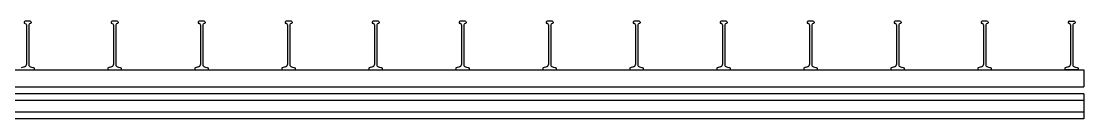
# Model space of a CAD drawing. Header units: millimetres. Extents: x 8733 to 14895, y -778 to 2763.
# Drawn here: x 11841 to 14895, y -778 to -498 of the extents above; entities that cross this region are included whole.
import ezdxf

# ---------------------------------------------------------------- set-up
doc = ezdxf.new("R2010")
doc.units = ezdxf.units.MM
doc.layers.add('HALFEN', color=2, linetype='CONTINUOUS')

msp = doc.modelspace()

# ---------------------------------------------------------------- linework, layer by layer
at = {"layer": 'HALFEN'}
for p, q in [((11849.5, -500.8), (11849.5, -502.7)), ((11853, -504.4), (11850.3, -503.6)), ((11866.5, -497.8), (11852.5, -497.8)), ((11856, -508.2), (11856, -622.5)), ((11863.1, -508.2), (11863.1, -622.5)), ((11866.1, -504.4), (11868.8, -503.6)), ((11869.5, -500.8), (11869.5, -502.7)), ((12099.5, -500.8), (12099.5, -502.7)), ((12103, -504.4), (12100.3, -503.6)), ((12116.5, -497.8), (12102.5, -497.8)), ((12106, -508.2), (12106, -622.5)), ((12113.1, -508.2), (12113.1, -622.5)), ((12116.1, -504.4), (12118.8, -503.6)), ((12119.5, -500.8), (12119.5, -502.7)), ((12349.5, -500.8), (12349.5, -502.7)), ((12353, -504.4), (12350.3, -503.6)), ((12366.5, -497.8), (12352.5, -497.8)), ((12356, -508.2), (12356, -622.5)), ((12363.1, -508.2), (12363.1, -622.5)), ((12366.1, -504.4), (12368.8, -503.6)), ((12369.5, -500.8), (12369.5, -502.7)), ((12599.5, -500.8), (12599.5, -502.7)), ((12603, -504.4), (12600.3, -503.6)), ((12616.5, -497.8), (12602.5, -497.8)), ((12606, -508.2), (12606, -622.5)), ((12613.1, -508.2), (12613.1, -622.5)), ((12616.1, -504.4), (12618.8, -503.6)), ((12619.5, -500.8), (12619.5, -502.7)), ((12849.5, -500.8), (12849.5, -502.7)), ((12853, -504.4), (12850.3, -503.6)), ((12866.5, -497.8), (12852.5, -497.8)), ((12856, -508.2), (12856, -622.5)), ((12863.1, -508.2), (12863.1, -622.5)), ((12866.1, -504.4), (12868.8, -503.6)), ((12869.5, -500.8), (12869.5, -502.7)), ((13099.5, -500.8), (13099.5, -502.7)), ((13103, -504.4), (13100.3, -503.6)), ((13116.5, -497.8), (13102.5, -497.8)), ((13106, -508.2), (13106, -622.5)), ((13113.1, -508.2), (13113.1, -622.5)), ((13116.1, -504.4), (13118.8, -503.6)), ((13119.5, -500.8), (13119.5, -502.7)), ((13349.5, -500.8), (13349.5, -502.7)), ((13353, -504.4), (13350.3, -503.6)), ((13366.5, -497.8), (13352.5, -497.8)), ((13356, -508.2), (13356, -622.5)), ((13363.1, -508.2), (13363.1, -622.5)), ((13366.1, -504.4), (13368.8, -503.6)), ((13369.5, -500.8), (13369.5, -502.7)), ((13599.5, -500.8), (13599.5, -502.7)), ((13603, -504.4), (13600.3, -503.6)), ((13616.5, -497.8), (13602.5, -497.8)), ((13606, -508.2), (13606, -622.5)), ((13613.1, -508.2), (13613.1, -622.5)), ((13616.1, -504.4), (13618.8, -503.6)), ((13619.5, -500.8), (13619.5, -502.7)), ((13849.5, -500.8), (13849.5, -502.7)), ((13853, -504.4), (13850.3, -503.6)), ((13866.5, -497.8), (13852.5, -497.8)), ((13856, -508.2), (13856, -622.5)), ((13863.1, -508.2), (13863.1, -622.5)), ((13866.1, -504.4), (13868.8, -503.6)), ((13869.5, -500.8), (13869.5, -502.7)), ((14099.5, -500.8), (14099.5, -502.7)), ((14103, -504.4), (14100.3, -503.6)), ((14116.5, -497.8), (14102.5, -497.8)), ((14106, -508.2), (14106, -622.5)), ((14113.1, -508.2), (14113.1, -622.5)), ((14116.1, -504.4), (14118.8, -503.6)), ((14119.5, -500.8), (14119.5, -502.7)), ((14349.5, -500.8), (14349.5, -502.7)), ((14353, -504.4), (14350.3, -503.6)), ((14366.5, -497.8), (14352.5, -497.8)), ((14356, -508.2), (14356, -622.5)), ((14363.1, -508.2), (14363.1, -622.5)), ((14366.1, -504.4), (14368.8, -503.6)), ((14369.5, -500.8), (14369.5, -502.7)), ((14599.5, -500.8), (14599.5, -502.7)), ((14603, -504.4), (14600.3, -503.6)), ((14616.5, -497.8), (14602.5, -497.8)), ((14606, -508.2), (14606, -622.5)), ((14613.1, -508.2), (14613.1, -622.5)), ((14616.1, -504.4), (14618.8, -503.6)), ((14619.5, -500.8), (14619.5, -502.7)), ((14849.5, -500.8), (14849.5, -502.7)), ((14853, -504.4), (14850.3, -503.6)), ((14852.5, -497.8), (14866.5, -497.8)), ((14856, -508.2), (14856, -622.5)), ((14863.1, -508.2), (14863.1, -622.5)), ((14866.1, -504.4), (14868.8, -503.6)), ((14869.5, -500.8), (14869.5, -502.7)), ((8824.5, -637.8), (14894.5, -637.8)), ((11850.8, -629.3), (11841.3, -631.9)), ((11868.3, -629.3), (11877.8, -631.9)), ((11878.5, -632.8), (11878.5, -637.8)), ((12090.5, -632.8), (12090.5, -637.8)), ((12100.8, -629.3), (12091.3, -631.9)), ((12118.3, -629.3), (12127.8, -631.9)), ((12128.5, -632.8), (12128.5, -637.8)), ((12340.5, -632.8), (12340.5, -637.8)), ((12350.8, -629.3), (12341.3, -631.9)), ((12368.3, -629.3), (12377.8, -631.9)), ((12378.5, -632.8), (12378.5, -637.8)), ((12590.5, -632.8), (12590.5, -637.8)), ((12600.8, -629.3), (12591.3, -631.9)), ((12618.3, -629.3), (12627.8, -631.9)), ((12628.5, -632.8), (12628.5, -637.8)), ((12840.5, -632.8), (12840.5, -637.8)), ((12850.8, -629.3), (12841.3, -631.9)), ((12868.3, -629.3), (12877.8, -631.9)), ((12878.5, -632.8), (12878.5, -637.8)), ((13090.5, -632.8), (13090.5, -637.8)), ((13100.8, -629.3), (13091.3, -631.9)), ((13118.3, -629.3), (13127.8, -631.9)), ((13128.5, -632.8), (13128.5, -637.8)), ((13340.5, -632.8), (13340.5, -637.8)), ((13350.8, -629.3), (13341.3, -631.9)), ((13368.3, -629.3), (13377.8, -631.9)), ((13378.5, -632.8), (13378.5, -637.8)), ((13590.5, -632.8), (13590.5, -637.8)), ((13600.8, -629.3), (13591.3, -631.9)), ((13618.3, -629.3), (13627.8, -631.9)), ((13628.5, -632.8), (13628.5, -637.8)), ((13840.5, -632.8), (13840.5, -637.8)), ((13850.8, -629.3), (13841.3, -631.9)), ((13868.3, -629.3), (13877.8, -631.9)), ((13878.5, -632.8), (13878.5, -637.8)), ((14090.5, -632.8), (14090.5, -637.8)), ((14100.8, -629.3), (14091.3, -631.9)), ((14118.3, -629.3), (14127.8, -631.9)), ((14128.5, -632.8), (14128.5, -637.8)), ((14340.5, -632.8), (14340.5, -637.8)), ((14350.8, -629.3), (14341.3, -631.9)), ((14368.3, -629.3), (14377.8, -631.9)), ((14378.5, -632.8), (14378.5, -637.8)), ((14590.5, -632.8), (14590.5, -637.8)), ((14600.8, -629.3), (14591.3, -631.9)), ((14618.3, -629.3), (14627.8, -631.9)), ((14628.5, -632.8), (14628.5, -637.8)), ((14840.5, -632.8), (14840.5, -637.8)), ((14878.5, -637.8), (14840.5, -637.8)), ((14850.8, -629.3), (14841.3, -631.9)), ((14859.5, -637.8), (14843.5, -637.8)), ((14859.5, -637.8), (14875.5, -637.8)), ((14868.3, -629.3), (14877.8, -631.9)), ((14878.5, -632.8), (14878.5, -637.8)), ((14894.5, -637.8), (14894.5, -686.3)), ((8824.5, -686.3), (14894.5, -686.3)), ((14894.5, -706.3), (8824.5, -706.3)), ((14894.5, -725.8), (8824.5, -725.8)), ((14894.5, -706.3), (14894.5, -778.3)), ((14894.5, -758.8), (8824.5, -758.8)), ((14894.5, -778.3), (8824.5, -778.3))]:
    msp.add_line(p, q, dxfattribs=at)
for centre, radius, start, end in [((11852.5, -500.8), 3, 90, 180), ((11850.5, -502.7), 1, 180, 255), ((11852, -508.2), 4, 0, 75), ((11867.1, -508.2), 4, 105, 180), ((11866.5, -500.8), 3, 0, 90), ((11868.5, -502.7), 1, 285, 0), ((12102.5, -500.8), 3, 90, 180), ((12100.5, -502.7), 1, 180, 255), ((12102, -508.2), 4, 0, 75), ((12117.1, -508.2), 4, 105, 180), ((12116.5, -500.8), 3, 0, 90), ((12118.5, -502.7), 1, 285, 0), ((12352.5, -500.8), 3, 90, 180), ((12350.5, -502.7), 1, 180, 255), ((12352, -508.2), 4, 0, 75), ((12367.1, -508.2), 4, 105, 180), ((12366.5, -500.8), 3, 0, 90), ((12368.5, -502.7), 1, 285, 0), ((12602.5, -500.8), 3, 90, 180), ((12600.5, -502.7), 1, 180, 255), ((12602, -508.2), 4, 0, 75), ((12617.1, -508.2), 4, 105, 180), ((12616.5, -500.8), 3, 0, 90), ((12618.5, -502.7), 1, 285, 0), ((12852.5, -500.8), 3, 90, 180), ((12850.5, -502.7), 1, 180, 255), ((12852, -508.2), 4, 0, 75), ((12867.1, -508.2), 4, 105, 180), ((12866.5, -500.8), 3, 0, 90), ((12868.5, -502.7), 1, 285, 0), ((13102.5, -500.8), 3, 90, 180), ((13100.5, -502.7), 1, 180, 255), ((13102, -508.2), 4, 0, 75), ((13117.1, -508.2), 4, 105, 180), ((13116.5, -500.8), 3, 0, 90), ((13118.5, -502.7), 1, 285, 0), ((13352.5, -500.8), 3, 90, 180), ((13350.5, -502.7), 1, 180, 255), ((13352, -508.2), 4, 0, 75), ((13367.1, -508.2), 4, 105, 180), ((13366.5, -500.8), 3, 0, 90), ((13368.5, -502.7), 1, 285, 0), ((13602.5, -500.8), 3, 90, 180), ((13600.5, -502.7), 1, 180, 255), ((13602, -508.2), 4, 0, 75), ((13617.1, -508.2), 4, 105, 180), ((13616.5, -500.8), 3, 0, 90), ((13618.5, -502.7), 1, 285, 0), ((13852.5, -500.8), 3, 90, 180), ((13850.5, -502.7), 1, 180, 255), ((13852, -508.2), 4, 0, 75), ((13867.1, -508.2), 4, 105, 180), ((13866.5, -500.8), 3, 0, 90), ((13868.5, -502.7), 1, 285, 0), ((14102.5, -500.8), 3, 90, 180), ((14100.5, -502.7), 1, 180, 255), ((14102, -508.2), 4, 0, 75), ((14117.1, -508.2), 4, 105, 180), ((14116.5, -500.8), 3, 0, 90), ((14118.5, -502.7), 1, 285, 0), ((14352.5, -500.8), 3, 90, 180), ((14350.5, -502.7), 1, 180, 255), ((14352, -508.2), 4, 0, 75), ((14367.1, -508.2), 4, 105, 180), ((14366.5, -500.8), 3, 0, 90), ((14368.5, -502.7), 1, 285, 0), ((14602.5, -500.8), 3, 90, 180), ((14600.5, -502.7), 1, 180, 255), ((14602, -508.2), 4, 0, 75), ((14617.1, -508.2), 4, 105, 180), ((14616.5, -500.8), 3, 0, 90), ((14618.5, -502.7), 1, 285, 0), ((14852.5, -500.8), 3, 90, 180), ((14850.5, -502.7), 1, 180, 255), ((14852, -508.2), 4, 0, 75), ((14867.1, -508.2), 4, 105, 180), ((14866.5, -500.8), 3, 0, 90), ((14868.5, -502.7), 1, 285, 0), ((11849, -622.5), 7, 285, 0), ((11870.1, -622.5), 7, 180, 255), ((11877.5, -632.8), 1, 0, 75), ((12091.5, -632.8), 1, 105, 180), ((12099, -622.5), 7, 285, 0), ((12120.1, -622.5), 7, 180, 255), ((12127.5, -632.8), 1, 0, 75), ((12341.5, -632.8), 1, 105, 180), ((12349, -622.5), 7, 285, 0), ((12370.1, -622.5), 7, 180, 255), ((12377.5, -632.8), 1, 0, 75), ((12591.5, -632.8), 1, 105, 180), ((12599, -622.5), 7, 285, 0), ((12620.1, -622.5), 7, 180, 255), ((12627.5, -632.8), 1, 0, 75), ((12841.5, -632.8), 1, 105, 180), ((12849, -622.5), 7, 285, 0), ((12870.1, -622.5), 7, 180, 255), ((12877.5, -632.8), 1, 0, 75), ((13091.5, -632.8), 1, 105, 180), ((13099, -622.5), 7, 285, 0), ((13120.1, -622.5), 7, 180, 255), ((13127.5, -632.8), 1, 0, 75), ((13341.5, -632.8), 1, 105, 180), ((13349, -622.5), 7, 285, 0), ((13370.1, -622.5), 7, 180, 255), ((13377.5, -632.8), 1, 0, 75), ((13591.5, -632.8), 1, 105, 180), ((13599, -622.5), 7, 285, 0), ((13620.1, -622.5), 7, 180, 255), ((13627.5, -632.8), 1, 0, 75), ((13841.5, -632.8), 1, 105, 180), ((13849, -622.5), 7, 285, 0), ((13870.1, -622.5), 7, 180, 255), ((13877.5, -632.8), 1, 0, 75), ((14091.5, -632.8), 1, 105, 180), ((14099, -622.5), 7, 285, 0), ((14120.1, -622.5), 7, 180, 255), ((14127.5, -632.8), 1, 0, 75), ((14341.5, -632.8), 1, 105, 180), ((14349, -622.5), 7, 285, 0), ((14370.1, -622.5), 7, 180, 255), ((14377.5, -632.8), 1, 0, 75), ((14591.5, -632.8), 1, 105, 180), ((14599, -622.5), 7, 285, 0), ((14620.1, -622.5), 7, 180, 255), ((14627.5, -632.8), 1, 0, 75), ((14841.5, -632.8), 1, 105, 180), ((14849, -622.5), 7, 285, 0), ((14870.1, -622.5), 7, 180, 255), ((14877.5, -632.8), 1, 0, 75)]:
    msp.add_arc(centre, radius, start, end, dxfattribs=at)

doc.saveas('drawing.dxf')
